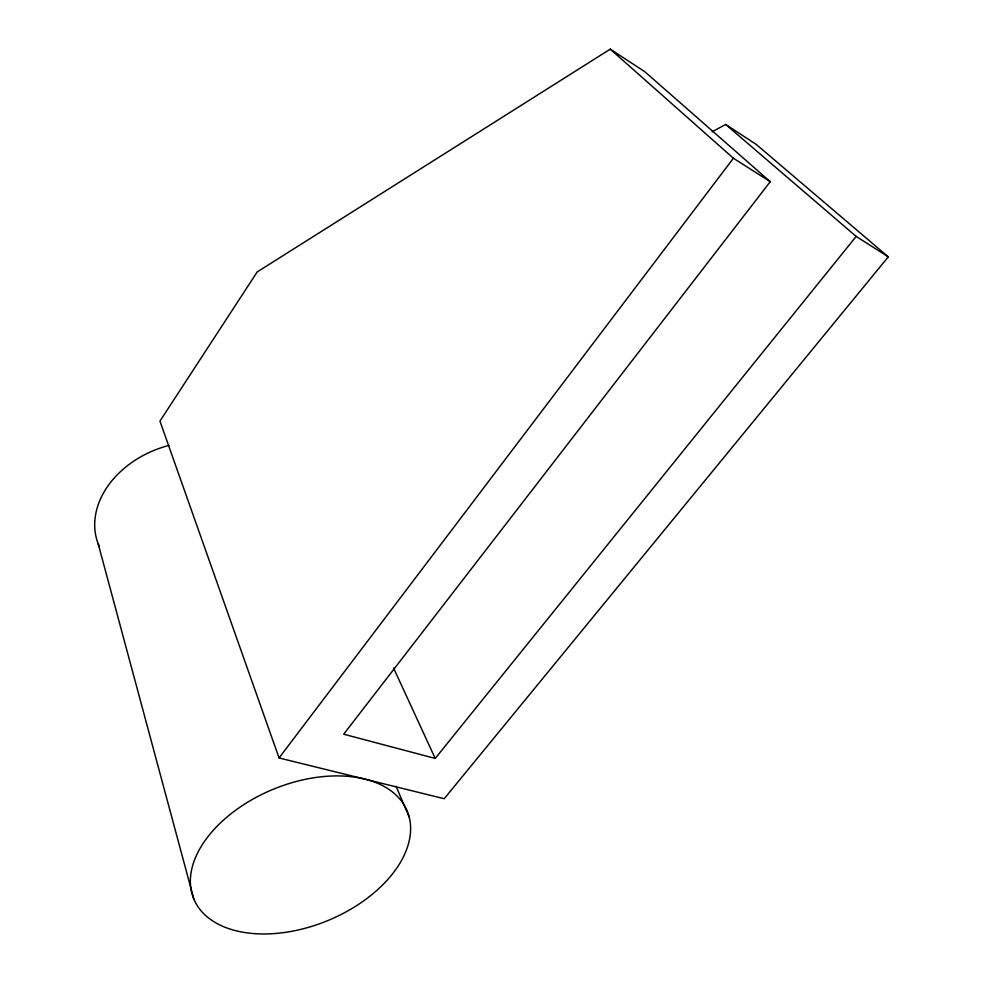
<?xml version="1.0" encoding="UTF-8"?>
<svg xmlns="http://www.w3.org/2000/svg" width="983" height="983" viewBox="0 0 983 983"><rect width="100%" height="100%" fill="white"/><g stroke="black" fill="none" stroke-linecap="round" stroke-linejoin="round"><path stroke-width="1.47" d="M279.061 757.954L733.404 158.238L770.254 181.695L343.694 734.203L435.211 758.434L856.168 236.412L888.276 256.858L444.205 798.724L279.061 757.954L159.946 421.117L257.19 271.947L610.259 49.15L644.688 71.612L770.254 181.695M712.171 131.783L725.675 124.46L756.173 144.366L888.276 256.858M725.675 124.46L856.168 236.412M610.259 49.15L733.404 158.238M393.532 667.936L435.211 758.434M396.075 786.289L409.26 817.266A115.392 71.095 -22.3 0 1 261.097 933.936A115.392 71.095 -22.3 0 1 231.116 813.666A115.392 71.095 -22.3 0 1 409.26 817.266M98.263 544.066L193.786 898.892M99.418 546.831A89.908 68.601 -19.1 0 1 168.978 445.397"/></g></svg>
